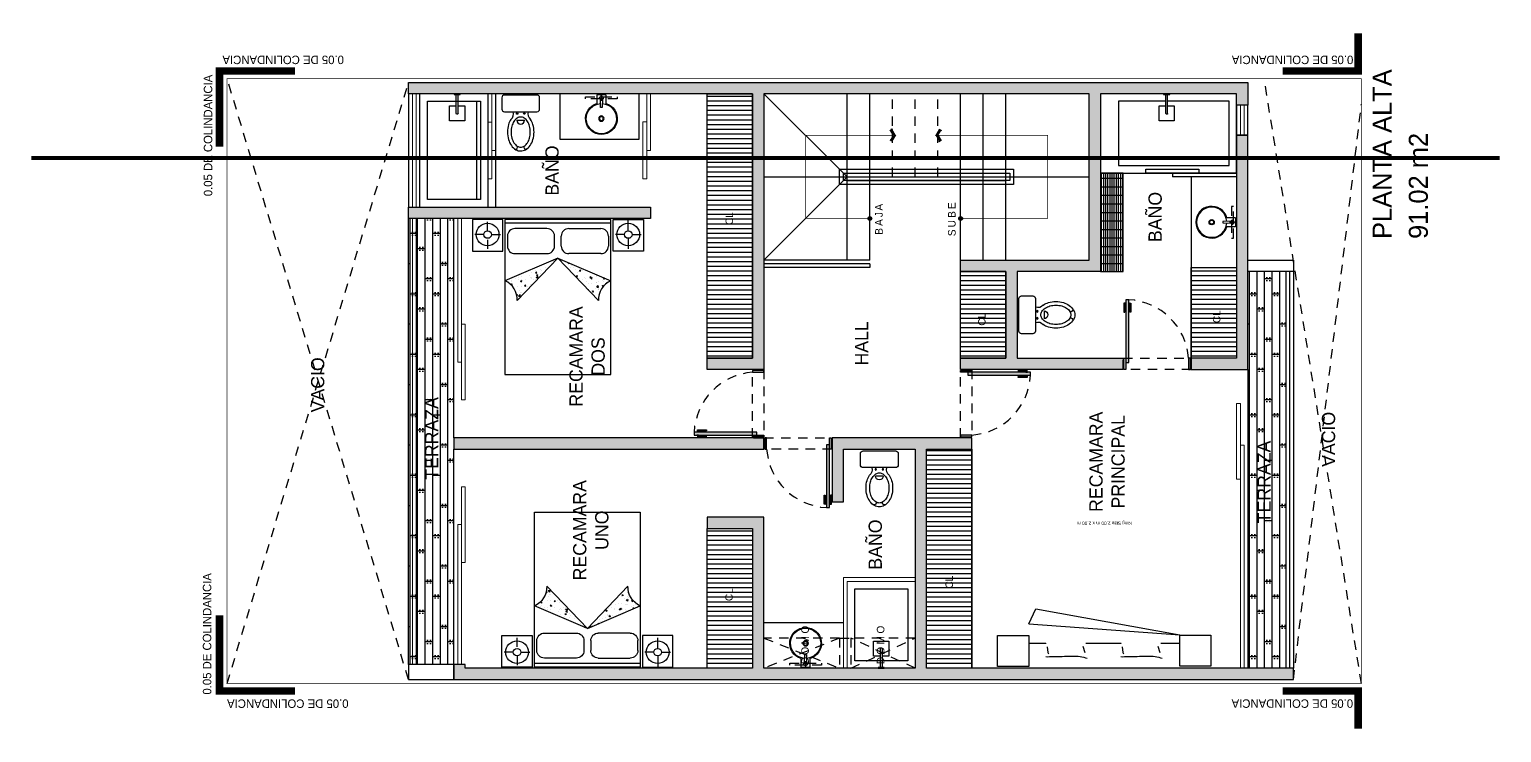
# Model space of a CAD drawing. Header units: metres. Extents: x -58 to 722, y -1100 to 345.
# Drawn here: x 70.49 to 89.95, y 8.35 to 17.65 of the extents above; entities that cross this region are included whole.
import ezdxf

# ---------------------------------------------------------------- set-up
doc = ezdxf.new("R2010")
doc.units = ezdxf.units.M
doc.header["$MEASUREMENT"] = 0
doc.set_wipeout_variables(frame=1)
for name, pattern in [('CENTER2', [1.125, 0.75, -0.125, 0.125, -0.125]), ('CONTINUA', [200, 100, 100]), ('HIDDEN2', [0.1875, 0.125, -0.0625])]:
    doc.linetypes.add(name, pattern=pattern)
doc.layers.get('0').update_dxf_attribs({"color": 255})
doc.layers.get('DEFPOINTS').update_dxf_attribs({"color": 250})
for name, color, linetype in [('A-HATCH', 252, 'Continuous'), ('A-MOBILIARIO SANITARIO', 124, 'Continuous'), ('A-PROYECCIONES', 191, 'HIDDEN2'), ('A-TEXTOS', 131, 'Continuous'), ('FSR_ARQ_001TERRENO', 8, 'Continuous'), ('FSR_ARQ_003RELLENODEMUROS', 251, 'Continuous'), ('FSR_ARQ_007PROYECCIONES', 200, 'HIDDEN2'), ('FSR_ARQ_008MOBILIARIO', 115, 'Continuous'), ('FSR_ARQ_009ESCALERA', 40, 'Continuous'), ('FSR_ARQ_010MUROBAJO', 33, 'Continuous'), ('FSR_ARQ_011MOBILIARIOSANI', 124, 'Continuous'), ('FSR_ARQ_012PUERTAS', 233, 'Continuous'), ('FSR_ARQ_014TEXTOS', 142, 'Continuous'), ('FSR_ARQ_018HATCH', 252, 'Continuous'), ('FSR_ARQ_019INDICADORES', 65, 'Continuous'), ('FSR_ARQ_024LINEACORTE', 10, 'Continuous'), ('MOBILIARIO', 125, 'Continuous')]:
    doc.layers.add(name, color=color, linetype=linetype)
doc.layers.add('FSR_ARQ_002MURO', color=150, linetype='Continuous', lineweight=30)
doc.layers.add('FSR_ARQ_013VENTANAS', color=4, linetype='Continuous', lineweight=5)
doc.styles.add('ESPACIOS', font='GOTHIC.TTF')
pattern_1 = [(180, (33.955466, 129.64211), (-8e-18, -0.0625), [])]
pattern_2 = [(90, (33.955466, 129.642112), (-0.015625, 0.0078125), [0, -0.015625])]

# ---------------------------------------------------------------- blocks, each defined once
blk = doc.blocks.new('JAR-Almohada cama')
at = {"color": 0, "linetype": 'ByBlock'}
blk.add_wipeout([(-0.304, 0.169), (-0.278, 0.165), (-0.205, 0.165), (-0.18, 0.169), (-0.013, 0.169), (0.011, 0.177), (0.035, 0.177), (0.045, 0.173), (0.013, 0.166), (0.037, 0.158), (0.214, 0.149), (0.237, 0.137), (0.265, 0.115), (0.257, 0.093), (0.25, 0.041), (0.243, -0.012), (0.245, -0.028), (0.256, -0.064), (0.267, -0.1), (0.271, -0.112), (0.272, -0.13), (0.257, -0.144), (0.237, -0.149), (0.056, -0.153), (0.02, -0.154), (-0.15, -0.146), (-0.175, -0.138), (-0.199, -0.134), (-0.223, -0.134), (-0.248, -0.126), (-0.26, -0.101), (-0.265, -0.065), (-0.27, -0.029), (-0.265, 0.063), (-0.262, 0.07), (-0.282, 0.116), (-0.29, 0.14)], dxfattribs=at)
for points in [[(0.261, 0.115), (0.237, 0.121), (0.213, 0.117), (0.045, 0.117), (0.014, 0.112), (-0.168, 0.112), (-0.193, 0.116), (-0.217, 0.12), (-0.241, 0.124), (-0.265, 0.136), (-0.286, 0.14)], [(-0.261, 0.068), (-0.233, -0.013)], [(0.243, -0.01), (0.233, 0.064), (0.225, 0.081)]]:
    blk.add_lwpolyline(points, dxfattribs=at)
blk = doc.blocks.new('JAR-Cama King')
at = {"color": 0, "linetype": 'ByBlock'}
blk.add_wipeout([(-1, -0.025), (1, -0.025), (1, -1.975), (0.998, -1.99), (0.99, -2.004), (0.979, -2.015), (0.965, -2.023), (0.95, -2.025), (-0.95, -2.025), (-0.965, -2.023), (-0.979, -2.015), (-0.99, -2.004), (-0.998, -1.99), (-1, -1.975)], dxfattribs=at)
for p, q in [((-1, -0.326), (1, -0.326)), ((1, -0.589), (-1, -0.442)), ((0.907, -0.788), (-1, -0.442)), ((1, -0.589), (0.907, -0.788))]:
    blk.add_line(p, q, dxfattribs=at)
at = {"layer": 'DEFPOINTS', "color": 0, "linetype": 'ByBlock', "insert": (0, -1.925), "char_height": 0.045, "width": 1.07893, "attachment_point": 5}
blk.add_mtext('King Size 2.00 m x 2.00 m', dxfattribs=at)
at = {"color": 0, "linetype": 'ByBlock'}
for p in [(-0.48, -0.273), (0.513, -0.273)]:
    blk.add_blockref('JAR-Almohada cama', p, dxfattribs=at)
blk = doc.blocks.new('WC')
for p, q in [((0.02, 0.215), (0.02, -0.215)), ((0.205, 0.25), (0.055, 0.25)), ((0.24, -0.215), (0.24, 0.215)), ((0.353, -0.052), (0.353, 0.052)), ((0.055, -0.25), (0.205, -0.25))]:
    blk.add_line(p, q)
blk.add_lwpolyline([(0.709, 0, 0.144399), (0.695, 0.045, 0.107176), (0.65, 0.09, 0.077789), (0.589, 0.117, 0.064981), (0.51, 0.127, 0.064981), (0.431, 0.117, 0.077789), (0.37, 0.09, 0.107176), (0.325, 0.045, 0.144399), (0.311, 0, 0.144399), (0.325, -0.045, 0.107176), (0.37, -0.09, 0.077789), (0.431, -0.117, 0.064981), (0.51, -0.127, 0.064981), (0.589, -0.117, 0.077789), (0.65, -0.09, 0.107176), (0.695, -0.045, 0.144399)], format="xyb", close=True)
blk.add_lwpolyline([(0.342, -0.13, 0.072633), (0.411, -0.162, 0.070933), (0.51, -0.176, 0.070933), (0.609, -0.162, 0.082513), (0.687, -0.124, 0.10681), (0.743, -0.064, 0.133944), (0.76, 0, 0.133944)], format="xyb")
for centre in [(0.265, 0.047), (0.265, -0.047)]:
    blk.add_circle(centre, 0.01)
for centre, radius, start, end in [((0.055, 0.215), 0.035, 90, 180), ((0.205, 0.215), 0.035, 0, 90), ((0.269, 0.19), 0.0949, 252.4197, 320.4238), ((0.484, -0.091), 0.263, 106.2295, 122.8466), ((0.352, 0), 0.052, 271.9761, 88.0239), ((0.51, -0.179), 0.355, 90, 106.2295), ((0.51, -0.179), 0.355, 73.7705, 90), ((0.536, -0.091), 0.263, 54.9026, 73.7705), ((0.575, -0.035), 0.195, 30.5161, 54.9026), ((0.709, 0.067), 0.0261, 237.3898, 26.2472), ((0.634, 0), 0.126, 0, 30.5161), ((0.269, -0.19), 0.0949, 39.5762, 107.5803), ((0.709, -0.067), 0.0261, 333.7528, 122.6102), ((0.055, -0.215), 0.035, 180, 270), ((0.205, -0.215), 0.035, 270, 0)]:
    blk.add_arc(centre, radius, start, end)
blk = doc.blocks.new('*X12')
at = {"color": 0}
for p, q in [((28.749, -1.742), (28.749, -1.742)), ((28.812, -1.734), (28.812, -1.734)), ((28.882, -1.711), (28.882, -1.711)), ((28.906, -1.721), (28.906, -1.721)), ((28.957, -1.65), (28.957, -1.65)), ((28.972, -1.623), (28.972, -1.623)), ((28.984, -1.618), (28.984, -1.618)), ((29.009, -1.599), (29.016, -1.6)), ((29.016, -1.6), (29.016, -1.596)), ((29.079, -1.616), (29.087, -1.606)), ((29.085, -1.621), (29.09, -1.622)), ((29.09, -1.622), (29.087, -1.606)), ((29.118, -1.623), (29.118, -1.623)), ((29.184, -1.645), (29.189, -1.643)), ((29.184, -1.645), (29.197, -1.653)), ((29.197, -1.653), (29.199, -1.647)), ((29.208, -1.7), (29.208, -1.7)), ((29.222, -1.68), (29.222, -1.68)), ((29.252, -1.711), (29.252, -1.711)), ((29.282, -1.728), (29.282, -1.728)), ((29.333, -1.745), (29.351, -1.739)), ((29.333, -1.745), (29.346, -1.754)), ((29.346, -1.754), (29.351, -1.739)), ((29.376, -1.749), (29.376, -1.749)), ((28.368, -1.882), (28.368, -1.882)), ((28.427, -1.934), (28.439, -1.92)), ((28.427, -1.934), (28.442, -1.935)), ((28.431, -1.874), (28.431, -1.874)), ((28.436, -1.888), (28.436, -1.888)), ((28.437, -1.916), (28.437, -1.916)), ((28.442, -1.935), (28.439, -1.92)), ((28.485, -1.856), (28.485, -1.856)), ((28.523, -1.836), (28.523, -1.836)), ((28.526, -1.861), (28.526, -1.861)), ((28.554, -1.887), (28.571, -1.88)), ((28.554, -1.887), (28.566, -1.895)), ((28.566, -1.828), (28.566, -1.828)), ((28.566, -1.869), (28.566, -1.869)), ((28.566, -1.895), (28.571, -1.88)), ((28.583, -1.891), (28.583, -1.891)), ((28.607, -1.95), (28.619, -1.935)), ((28.618, -1.939), (28.618, -1.939)), ((28.619, -1.861), (28.619, -1.861)), ((28.622, -1.951), (28.619, -1.935)), ((28.669, -1.811), (28.669, -1.811)), ((28.68, -1.931), (28.68, -1.931)), ((28.683, -1.841), (28.683, -1.841)), ((28.692, -1.935), (28.692, -1.935)), ((28.695, -1.851), (28.695, -1.851)), ((28.698, -1.768), (28.698, -1.768)), ((28.7, -1.833), (28.7, -1.833)), ((28.729, -1.866), (28.729, -1.866)), ((28.746, -1.832), (28.746, -1.832)), ((28.751, -1.777), (28.763, -1.763)), ((28.751, -1.777), (28.766, -1.779)), ((28.752, -1.867), (28.752, -1.867)), ((28.76, -1.84), (28.78, -1.82)), ((28.76, -1.84), (28.783, -1.844)), ((28.766, -1.779), (28.763, -1.763)), ((28.764, -1.806), (28.781, -1.799)), ((28.764, -1.806), (28.776, -1.814)), ((28.776, -1.814), (28.781, -1.799)), ((28.783, -1.844), (28.78, -1.82)), ((28.815, -1.786), (28.815, -1.786)), ((28.824, -1.752), (28.824, -1.752)), ((29.289, -1.824), (29.301, -1.81)), ((29.289, -1.824), (29.304, -1.826)), ((29.304, -1.826), (29.301, -1.81)), ((29.311, -1.848), (29.311, -1.848)), ((29.312, -1.766), (29.312, -1.766)), ((29.314, -1.758), (29.314, -1.758)), ((29.332, -1.847), (29.332, -1.847)), ((29.335, -1.764), (29.335, -1.764)), ((29.367, -1.862), (29.367, -1.862)), ((29.405, -1.835), (29.405, -1.835)), ((29.408, -1.854), (29.408, -1.854)), ((29.42, -1.895), (29.42, -1.895)), ((29.457, -1.913), (29.457, -1.913)), ((29.46, -1.83), (29.46, -1.83)), ((29.469, -1.84), (29.481, -1.826)), ((29.469, -1.84), (29.484, -1.841)), ((29.484, -1.841), (29.481, -1.826)), ((29.483, -1.846), (29.5, -1.839)), ((29.483, -1.846), (29.495, -1.854)), ((29.495, -1.854), (29.5, -1.839)), ((29.497, -1.913), (29.497, -1.913)), ((29.5, -1.867), (29.5, -1.867)), ((29.553, -1.829), (29.553, -1.829)), ((29.553, -1.901), (29.553, -1.901)), ((29.56, -1.905), (29.56, -1.905)), ((29.561, -1.964), (29.58, -1.944)), ((29.563, -1.815), (29.563, -1.815)), ((29.583, -1.968), (29.58, -1.944)), ((29.584, -1.897), (29.584, -1.897)), ((29.587, -1.814), (29.587, -1.814)), ((29.632, -1.947), (29.649, -1.94)), ((29.632, -1.947), (29.644, -1.955)), ((29.634, -1.873), (29.634, -1.873)), ((29.644, -1.955), (29.649, -1.94)), ((29.648, -1.856), (29.659, -1.843)), ((29.648, -1.856), (29.663, -1.857)), ((29.655, -1.893), (29.655, -1.893)), ((29.663, -1.857), (29.66, -1.843)), ((29.686, -1.906), (29.686, -1.906)), ((29.714, -1.878), (29.714, -1.878)), ((28.46, -1.96), (28.46, -1.96)), ((28.502, -2.064), (28.511, -2.061)), ((28.505, -2.076), (28.506, -2.076)), ((28.506, -2.076), (28.511, -2.061)), ((28.516, -1.955), (28.516, -1.955)), ((28.52, -2.116), (28.52, -2.116)), ((28.527, -2.084), (28.546, -2.063)), ((28.527, -2.084), (28.549, -2.087)), ((28.533, -2.004), (28.533, -2.004)), ((28.549, -2.087), (28.546, -2.063)), ((28.552, -2.038), (28.552, -2.038)), ((28.56, -2.035), (28.56, -2.035)), ((28.563, -1.952), (28.563, -1.952)), ((28.607, -1.95), (28.622, -1.951)), ((28.614, -2.03), (28.614, -2.03)), ((28.65, -1.96), (28.65, -1.96)), ((29.451, -1.994), (29.451, -1.994)), ((29.454, -1.996), (29.454, -1.996)), ((29.494, -2.004), (29.494, -2.004)), ((29.503, -2.028), (29.515, -2.014)), ((29.503, -2.028), (29.518, -2.029)), ((29.518, -2.029), (29.515, -2.014)), ((29.543, -1.978), (29.543, -1.978)), ((29.561, -1.964), (29.583, -1.968)), ((29.571, -2.128), (29.585, -2.123)), ((29.571, -2.128), (29.583, -2.136)), ((29.578, -2.064), (29.578, -2.064)), ((29.581, -1.98), (29.581, -1.98)), ((29.583, -2.136), (29.584, -2.133)), ((29.584, -2), (29.584, -2)), ((29.589, -1.991), (29.589, -1.991))]:
    blk.add_line(p, q, dxfattribs=at)
blk = doc.blocks.new('CAMA1')
for p, q in [((1.4, 2.05), (0, 2.05)), ((0, 2.05), (0, 0)), ((1.4, 2), (0, 2)), ((1.4, 0), (1.4, 2.05)), ((0.032, 1.829), (0.032, 1.697)), ((0.555, 1.929), (0.132, 1.929)), ((0.655, 1.697), (0.655, 1.829)), ((0.745, 1.697), (0.745, 1.829)), ((0.845, 1.929), (1.268, 1.929)), ((1.368, 1.829), (1.368, 1.697)), ((0.132, 1.597), (0.555, 1.597)), ((1.268, 1.597), (0.845, 1.597)), ((0.7, 1.537), (0, 1.239)), ((0.7, 1.537), (0.163, 0.976)), ((0.7, 1.537), (1.237, 0.976)), ((0.7, 1.537), (1.4, 1.239)), ((0, 0), (1.4, 0))]:
    blk.add_line(p, q)
for centre, radius, start, end in [((0.132, 1.829), 0.1, 90, 180), ((0.555, 1.829), 0.1, 0, 90), ((0.845, 1.829), 0.1, 90, 180), ((1.268, 1.829), 0.1, 0, 90), ((0.132, 1.697), 0.1, 180, 270), ((0.555, 1.697), 0.1, 270, 0), ((0.845, 1.697), 0.1, 180, 270), ((1.268, 1.697), 0.1, 270, 360), ((-0.112, 0.988), 0.275, 357.4854, 65.988), ((1.512, 0.988), 0.275, 114.012, 182.5146)]:
    blk.add_arc(centre, radius, start, end)
blk.add_blockref('*X12', (-28.347, 3.12))
blk = doc.blocks.new('ARP-PUERTA 0.90')
h = blk.add_hatch(color=256)
h.dxf.hatch_style = 1
h.paths.add_polyline_path([(0.075, 0.02), (0.075, 0.85), (0.035, 0.85), (0.035, 0.02)])
h.paths.add_polyline_path([(0.01, 0.075), (0.035, 0.075), (0.035, -0.075), (0.01, -0.075)])
h.paths.add_polyline_path([(0.89, 0.075), (0.865, 0.075), (0.865, -0.075), (0.89, -0.075)])
for points in [[(0.033, 0.806), (0.008, 0.806), (0.008, 0.686), (0.02, 0.686), (0.02, 0.794), (0.033, 0.794)], [(0.035, 0.789), (0.033, 0.789), (0.033, 0.811), (0.035, 0.811)], [(0.075, 0.789), (0.078, 0.789), (0.078, 0.811), (0.075, 0.811)], [(0.078, 0.806), (0.103, 0.806), (0.103, 0.686), (0.09, 0.686), (0.09, 0.794), (0.078, 0.794)], [(0.01, 0.065), (0, 0.065), (0, -0.065), (0.01, -0.065)], [(0.89, 0.065), (0.9, 0.065), (0.9, -0.065), (0.89, -0.065)]]:
    blk.add_lwpolyline(points)
for points in [[(0.075, 0.02), (0.075, 0.85), (0.035, 0.85), (0.035, 0.02)], [(0.01, 0.075), (0.035, 0.075), (0.035, -0.075), (0.01, -0.075)], [(0.89, 0.075), (0.865, 0.075), (0.865, -0.075), (0.89, -0.075)]]:
    blk.add_lwpolyline(points, close=True)
at = {"layer": 'A-PROYECCIONES'}
blk.add_lwpolyline([(0, 0.075), (0.9, 0.075), (0.9, -0.075), (0, -0.075)], close=True, dxfattribs=at)
blk.add_arc((0.031, 0.015), 0.836, 4.1111, 86.9871, dxfattribs=at)
blk = doc.blocks.new('OVAMONO')
for p, q in [((-0.06, -0.02), (0.06, -0.02)), ((-0.06, -0.02), (-0.06, -0.136)), ((-0.021, -0.059), (-0.03, -0.059)), ((-0.014, -0.08), (-0.01, -0.191)), ((-0.01, -0.191), (0.01, -0.191)), ((-0.004, -0.041), (-0.004, -0.033)), ((-0.004, -0.093), (-0.004, -0.084)), ((0.004, -0.041), (0.004, -0.033)), ((0.004, -0.093), (0.004, -0.084)), ((0.01, -0.191), (0.014, -0.08)), ((0.03, -0.059), (0.021, -0.059)), ((0.03, -0.067), (0.021, -0.067)), ((0.06, -0.02), (0.06, -0.136))]:
    blk.add_line(p, q)
at = {"linetype": 'HIDDEN2'}
blk.add_lwpolyline([(0.21, -0.05), (-0.21, -0.05), (-0.21, -0.076), (0.21, -0.076)], close=True, dxfattribs=at)
blk.add_lwpolyline([(-0.021, -0.067), (-0.03, -0.067)])
for centre, radius in [((0, -0.063), 0.00413), ((0, -0.337), 0.035), ((0, -0.337), 0.025)]:
    blk.add_circle(centre, radius)
for centre, radius, start, end in [((0, -0.337), 0.21, 106.6032, 73.4001), ((0, -0.337), 0.2, 93.4675, 86.5338), ((-0.036, -0.063), 0.00723, 328.4667, 31.5333), ((0, -0.063), 0.0227, 99.5941, 170.4059), ((0, -0.063), 0.0227, 189.5941, 260.4059), ((-0.021, -0.041), 0.0176, 270, 0), ((-0.021, -0.084), 0.0176, 0, 90), ((0, -0.027), 0.00723, 238.4667, 301.5333), ((0, -0.099), 0.00723, 58.4667, 121.5333), ((0, -0.063), 0.0227, 9.5941, 80.4059), ((0.021, -0.041), 0.0176, 180, 270), ((0, -0.063), 0.0227, 279.5941, 350.4059), ((0.021, -0.084), 0.0176, 90, 180), ((0.036, -0.063), 0.00723, 148.4667, 211.5333)]:
    blk.add_arc(centre, radius, start, end)
blk = doc.blocks.new('ARP-REGADERA')
blk.add_wipeout([(0.04, 0), (0.04, -0.01), (0.0125, -0.01), (0.0125, -0.16), (0.1, -0.16), (0.1, -0.36), (-0.1, -0.36), (-0.1, -0.16), (-0.0125, -0.16), (-0.0125, -0.01), (-0.04, -0.01), (-0.04, 0)])
for p, q in [((-0.04, -0.01), (-0.04, 0)), ((-0.04, 0), (0.04, 0)), ((0.04, 0), (0.04, -0.01)), ((0.04, -0.01), (-0.04, -0.01)), ((-0.0125, -0.26), (-0.0125, -0.01)), ((0.0125, -0.26), (0.0125, -0.01))]:
    blk.add_line(p, q)
blk.add_lwpolyline([(-0.0125, -0.16), (-0.1, -0.16), (-0.1, -0.36), (0.1, -0.36), (0.1, -0.16), (0.0125, -0.16)])
blk.add_arc((0, -0.26), 0.0125, 180, 0)
blk = doc.blocks.new('Flecha_1')
blk.add_hatch(color=256).paths.add_polyline_path([(0, 0.00076), (0.00304, -0.001), (0.00285, -0.00132), (0, 0.00032), (-0.00285, -0.00132), (-0.00304, -0.001)])
for p, q in [((0.00032, 0.00127), (-0.00375, -0.00108)), ((0, 0), (-0.00328, -0.00189)), ((-0.00032, 0.00127), (0.00375, -0.00108)), ((0, 0), (0.00328, -0.00189)), ((-0.00361, -0.00057), (-0.00277, -0.00203)), ((0.00361, -0.00057), (0.00277, -0.00203))]:
    blk.add_line(p, q)
blk.add_lwpolyline([(0, 0.00076), (0.00304, -0.001), (0.00285, -0.00132), (0, 0.00032), (-0.00285, -0.00132), (-0.00304, -0.001)], close=True)

msp = doc.modelspace()

# ---------------------------------------------------------------- hatches: boundary and pattern name
at = {"layer": 'FSR_ARQ_003RELLENODEMUROS', "ltscale": 5}
h = msp.add_hatch(dxfattribs=at)
h.set_pattern_fill('DOTS', color=256, scale=0.25, angle=90)
h.set_pattern_definition(pattern_2)
h.paths.add_polyline_path([(75.501, 16.949), (75.501, 16.799), (80.051, 16.799), (80.051, 13.299), (79.451, 13.299), (79.451, 13.149), (80.201, 13.149), (80.201, 16.799), (84.501, 16.799), (84.501, 14.599), (82.801, 14.599), (82.801, 14.449), (83.401, 14.449), (83.401, 13.299), (82.801, 13.299), (82.801, 13.149), (84.951, 13.149), (84.951, 13.299), (83.551, 13.299), (83.551, 14.449), (84.651, 14.449), (84.651, 16.799), (86.451, 16.799), (86.451, 16.649), (86.601, 16.649), (86.601, 16.949)])
h = msp.add_hatch(dxfattribs=at)
h.set_pattern_fill('DOTS', color=256, scale=0.25, angle=90)
h.set_pattern_definition(pattern_2)
h.paths.add_polyline_path([(86.451, 16.249), (86.451, 13.299), (85.851, 13.299), (85.851, 13.149), (86.601, 13.149), (86.601, 16.249)])
h = msp.add_hatch(dxfattribs=at)
h.set_pattern_fill('DOTS', color=256, scale=0.25, angle=90)
h.set_pattern_definition(pattern_2)
h.paths.add_polyline_path([(75.501, 15.299), (75.501, 15.149), (76.251, 15.149), (78.701, 15.149), (78.701, 15.299)])
h = msp.add_hatch(dxfattribs=at)
h.set_pattern_fill('DOTS', color=256, scale=0.25, angle=90)
h.set_pattern_definition(pattern_2)
h.paths.add_polyline_path([(79.451, 11.199), (79.451, 11.049), (80.051, 11.049), (80.051, 9.199), (76.251, 9.199), (76.251, 9.249), (76.101, 9.249), (76.101, 9.049), (87.201, 9.049), (87.201, 9.199), (82.351, 9.199), (82.351, 12.099), (82.951, 12.099), (82.951, 12.249), (81.101, 12.249), (81.101, 11.399), (81.251, 11.399), (81.251, 12.099), (82.201, 12.099), (82.201, 9.199), (80.201, 9.199), (80.201, 11.199)])
h = msp.add_hatch(dxfattribs=at)
h.set_pattern_fill('DOTS', color=256, scale=0.25, angle=90)
h.set_pattern_definition(pattern_2)
h.paths.add_polyline_path([(76.101, 12.249), (76.101, 12.099), (80.201, 12.099), (80.201, 12.249)])
at = {"layer": 'FSR_ARQ_008MOBILIARIO'}
h = msp.add_hatch(dxfattribs=at)
h.set_pattern_fill('LINE', color=256, scale=0.5, angle=180, style=0)
h.set_pattern_definition(pattern_1)
h.paths.add_polyline_path([(79.451, 13.299), (79.451, 16.799), (80.051, 16.799), (80.051, 13.299)])
h = msp.add_hatch(dxfattribs=at)
h.set_pattern_fill('LINE', color=256, scale=0.5, angle=180, style=0)
h.set_pattern_definition(pattern_1)
h.paths.add_polyline_path([(82.801, 13.299), (82.801, 14.449), (83.401, 14.449), (83.401, 13.299)])
h = msp.add_hatch(dxfattribs=at)
h.set_pattern_fill('LINE', color=256, scale=0.5, angle=180, style=0)
h.set_pattern_definition(pattern_1)
h.paths.add_polyline_path([(85.851, 13.299), (85.851, 14.499), (86.451, 14.499), (86.451, 13.299)])
h = msp.add_hatch(dxfattribs=at)
h.set_pattern_fill('LINE', color=256, scale=0.5, angle=180, style=0)
h.set_pattern_definition(pattern_1)
h.paths.add_polyline_path([(82.351, 9.199), (82.351, 12.099), (82.951, 12.099), (82.951, 9.199)])
h = msp.add_hatch(dxfattribs=at)
h.set_pattern_fill('LINE', color=256, scale=0.5, angle=180, style=0)
h.set_pattern_definition(pattern_1)
h.paths.add_polyline_path([(79.451, 9.199), (79.451, 11.049), (80.051, 11.049), (80.051, 9.199)])
edge = h.paths.add_edge_path()
edge.add_line((79.451, 9.199), (79.451, 11.049))
at = {"layer": 'FSR_ARQ_018HATCH'}
h = msp.add_hatch(dxfattribs=at)
h.set_pattern_fill('BOARDWN', color=256, scale=0.05, angle=90, pattern_type=2)
h.set_pattern_definition([(90, (72.02105, 9.74879), (-0.1, 6e-18), []), (180, (72.02105, 9.7488), (-0.2, -0.2), [0.1, -0.7]), (180, (71.99105, 9.7688), (-0.2, -0.2), [0, -0.04, 0, -0.76]), (180, (71.99105, 10.5288), (-0.2, -0.2), [0, -0.04, 0, -0.76]), (180, (71.92105, 10.1488), (-0.2, -0.2), [0.1, -0.7]), (180, (71.89105, 10.1288), (-0.2, -0.2), [0, -0.04, 0, -0.76]), (180, (71.89105, 10.1688), (-0.2, -0.2), [0, -0.04, 0, -0.76])])
h.paths.add_polyline_path([(75.501, 15.149), (75.501, 9.249), (76.101, 9.249), (76.101, 15.149)])
h = msp.add_hatch(dxfattribs=at)
h.set_pattern_fill('BOARDWN', color=256, scale=0.05, angle=90, pattern_type=2)
h.set_pattern_definition([(90, (83.12105, 9.74879), (-0.1, 6e-18), []), (180, (83.12105, 9.7488), (-0.2, -0.2), [0.1, -0.7]), (180, (83.09105, 9.7688), (-0.2, -0.2), [0, -0.04, 0, -0.76]), (180, (83.09105, 10.5288), (-0.2, -0.2), [0, -0.04, 0, -0.76]), (180, (83.02105, 10.1488), (-0.2, -0.2), [0.1, -0.7]), (180, (82.99105, 10.1288), (-0.2, -0.2), [0, -0.04, 0, -0.76]), (180, (82.99105, 10.1688), (-0.2, -0.2), [0, -0.04, 0, -0.76])])
h.paths.add_polyline_path([(86.601, 14.449), (86.601, 9.199), (87.101, 9.199), (87.101, 14.449)])
at = {"layer": 'FSR_ARQ_019INDICADORES'}
h = msp.add_hatch(color=256, dxfattribs=at)
edge = h.paths.add_edge_path()
edge.add_arc((81.601, 15.149), 0.0252, 0, 360)
h = msp.add_hatch(color=256, dxfattribs=at)
edge = h.paths.add_edge_path()
edge.add_arc((82.801, 15.149), 0.0252, 0, 360)
at = {"layer": 'MOBILIARIO'}
h = msp.add_hatch(dxfattribs=at)
h.set_pattern_fill('GRATE', color=256, scale=0.9, angle=90)
h.set_pattern_definition([(90, (33.955466, 129.642112), (-0.028125, 2e-18), []), (180, (33.95547, 129.64211), (-1e-17, -0.1125), [])])
h.paths.add_polyline_path([(84.651, 15.749), (84.651, 14.449), (84.951, 14.449), (84.951, 15.749)])

# ---------------------------------------------------------------- linework, layer by layer
at = {"layer": 'A-HATCH'}
for points in [[(86.451, 15.749), (86.451, 16.799), (84.651, 16.799), (84.651, 15.749)], [(75.751, 15.399), (75.751, 16.699), (76.401, 16.699), (76.401, 15.399)], [(81.401, 9.299), (81.401, 10.249), (82.101, 10.249), (82.101, 9.299)]]:
    msp.add_lwpolyline(points, close=True, dxfattribs=at)
at = {"layer": 'A-PROYECCIONES'}
for p, q in [((81.201, 9.599), (80.201, 9.599)), ((81.201, 9.599), (81.201, 9.199)), ((81.201, 9.599), (81.351, 9.599)), ((82.201, 9.599), (81.351, 9.599)), ((81.351, 9.599), (81.351, 9.199))]:
    msp.add_line(p, q, dxfattribs=at)
at = {"layer": 'FSR_ARQ_001TERRENO', "const_width": 0.1}
for points in [[(87.059, 17.099), (88.059, 17.099), (88.059, 17.599)], [(73.001, 16.099), (73.001, 17.099), (74.001, 17.099)], [(74.001, 8.899), (73.001, 8.899), (73.001, 9.899)], [(88.059, 8.399), (88.059, 8.899), (87.059, 8.899)]]:
    msp.add_lwpolyline(points, dxfattribs=at)
at = {"layer": 'FSR_ARQ_001TERRENO', "const_width": 0.01}
msp.add_lwpolyline([(88.101, 8.999), (73.101, 8.999), (73.101, 16.999), (88.101, 16.999)], close=True, dxfattribs=at)
at = {"layer": 'FSR_ARQ_002MURO'}
for points in [[(82.801, 13.299), (83.401, 13.299), (83.401, 14.449), (82.801, 14.449), (82.801, 14.599), (84.501, 14.599), (84.501, 16.799), (80.201, 16.799), (80.201, 13.149), (79.451, 13.149), (79.451, 13.299), (80.051, 13.299), (80.051, 16.799), (75.501, 16.799), (75.501, 16.949), (86.601, 16.949), (86.601, 16.649), (86.451, 16.649), (86.451, 16.799), (84.651, 16.799), (84.651, 14.449), (83.551, 14.449), (83.551, 13.299), (84.951, 13.299), (84.951, 13.149), (82.801, 13.149)], [(86.601, 16.249), (86.451, 16.249), (86.451, 13.299), (85.851, 13.299), (85.851, 13.149), (86.601, 13.149)], [(75.501, 15.299), (78.701, 15.299), (78.701, 15.149), (76.251, 15.149), (76.251, 15.149), (75.501, 15.149)], [(81.251, 11.399), (81.251, 12.099), (82.201, 12.099), (82.201, 9.199), (80.201, 9.199), (80.201, 11.199), (79.451, 11.199), (79.451, 11.049), (80.051, 11.049), (80.051, 9.199), (76.251, 9.199), (76.251, 9.249), (76.101, 9.249), (76.101, 9.049), (87.201, 9.049), (87.201, 9.199), (82.351, 9.199), (82.351, 12.099), (82.951, 12.099), (82.951, 12.249), (81.101, 12.249), (81.101, 11.399)]]:
    msp.add_lwpolyline(points, close=True, dxfattribs=at)
at = {"layer": 'FSR_ARQ_002MURO', "ltscale": 0.005}
msp.add_lwpolyline([(76.101, 12.099), (80.201, 12.099), (80.201, 12.249), (76.101, 12.249)], close=True, dxfattribs=at)
at = {"layer": 'FSR_ARQ_007PROYECCIONES'}
for p, q in [((75.501, 9.049), (73.101, 16.999)), ((73.101, 8.999), (75.501, 16.949)), ((88.101, 8.999), (86.816, 16.999)), ((81.901, 15.699), (81.901, 16.799)), ((82.201, 15.699), (82.201, 16.799)), ((82.501, 15.699), (82.501, 16.799)), ((87.201, 9.049), (88.101, 16.662)), ((81.201, 9.599), (80.201, 9.199)), ((80.201, 9.599), (81.201, 9.199))]:
    msp.add_line(p, q, dxfattribs=at)
at = {"layer": 'FSR_ARQ_008MOBILIARIO'}
for p, q in [((76.546, 14.986), (76.546, 15.106)), ((78.406, 14.986), (78.406, 15.124)), ((76.496, 14.936), (76.376, 14.936)), ((76.546, 14.867), (76.546, 14.747)), ((76.596, 14.936), (76.716, 14.936)), ((78.356, 14.936), (78.236, 14.936)), ((78.406, 14.886), (78.406, 14.747)), ((78.456, 14.936), (78.576, 14.936)), ((82.801, 13.299), (82.801, 14.449)), ((87.101, 14.449), (87.101, 9.199)), ((87.151, 14.449), (87.151, 9.199)), ((82.951, 9.199), (82.951, 12.099)), ((79.451, 9.199), (79.451, 11.049)), ((76.935, 9.481), (76.935, 9.601)), ((78.795, 9.462), (78.795, 9.601)), ((76.885, 9.412), (76.765, 9.412)), ((76.935, 9.362), (76.935, 9.242)), ((76.985, 9.412), (77.105, 9.412))]:
    msp.add_line(p, q, dxfattribs=at)
for points in [[(79.451, 13.299), (79.451, 16.799), (80.051, 16.799), (80.051, 13.299)], [(76.346, 15.136), (76.346, 14.717), (76.746, 14.717), (76.746, 15.136)], [(78.606, 15.136), (78.606, 14.717), (78.206, 14.717), (78.206, 15.136)], [(85.851, 13.299), (85.851, 14.499), (86.451, 14.499), (86.451, 13.299)], [(76.735, 9.212), (76.735, 9.631), (77.135, 9.631), (77.135, 9.212)], [(78.995, 9.212), (78.995, 9.631), (78.595, 9.631), (78.595, 9.212)]]:
    msp.add_lwpolyline(points, close=True, dxfattribs=at)
msp.add_lwpolyline([(84.651, 15.749), (84.651, 14.449), (84.951, 14.449), (84.951, 15.749), (84.651, 15.749)], dxfattribs=at)
for centre, radius in [((76.546, 14.936), 0.15), ((78.406, 14.936), 0.15), ((76.546, 14.936), 0.05), ((78.406, 14.936), 0.05), ((76.935, 9.412), 0.15), ((78.795, 9.412), 0.15), ((76.935, 9.412), 0.05), ((78.795, 9.412), 0.05)]:
    msp.add_circle(centre, radius, dxfattribs=at)
at = {"layer": 'FSR_ARQ_009ESCALERA'}
for p, q in [((81.301, 15.699), (80.201, 16.799)), ((81.301, 15.699), (81.301, 16.799)), ((81.601, 15.699), (81.601, 16.799)), ((82.801, 15.699), (82.801, 16.799)), ((83.101, 15.699), (83.101, 16.799)), ((83.401, 15.699), (83.401, 16.799)), ((80.201, 15.699), (81.301, 15.699)), ((81.301, 15.699), (80.201, 14.599)), ((81.301, 15.699), (83.401, 15.699)), ((81.301, 14.599), (81.301, 15.699)), ((81.601, 14.599), (81.601, 15.699)), ((82.801, 14.599), (82.801, 15.699)), ((83.101, 14.599), (83.101, 15.699)), ((83.401, 15.699), (84.501, 15.699)), ((83.401, 14.599), (83.401, 15.699)), ((75.501, 9.249), (75.501, 15.149)), ((76.101, 12.249), (76.101, 15.149)), ((81.601, 14.599), (80.201, 14.599)), ((87.201, 14.449), (87.201, 9.199)), ((86.601, 13.149), (86.601, 9.199)), ((76.101, 9.249), (76.101, 12.099))]:
    msp.add_line(p, q, dxfattribs=at)
at = {"layer": 'FSR_ARQ_010MUROBAJO'}
for points in [[(75.651, 16.799), (75.501, 16.799), (75.501, 15.299), (75.651, 15.299)], [(86.451, 16.249), (86.601, 16.249), (86.601, 16.649), (86.451, 16.649)], [(86.601, 14.449), (86.601, 14.599), (87.201, 14.599), (87.201, 14.449)], [(76.101, 9.249), (75.501, 9.249), (75.501, 9.049), (76.101, 9.049)]]:
    msp.add_lwpolyline(points, close=True, dxfattribs=at)
at = {"layer": 'FSR_ARQ_011MOBILIARIOSANI'}
for p, q in [((76.551, 16.799), (76.551, 15.299)), ((76.651, 16.799), (76.651, 15.299)), ((85.851, 15.699), (85.851, 13.299)), ((81.251, 9.799), (80.201, 9.799))]:
    msp.add_line(p, q, dxfattribs=at)
msp.add_lwpolyline([(77.501, 16.8), (77.501, 16.199), (78.551, 16.199), (78.551, 16.799)], dxfattribs=at)
msp.add_lwpolyline([(86.351, 15.849), (86.351, 16.699), (84.889, 16.699), (84.889, 15.849)], close=True, dxfattribs=at)
at = {"layer": 'FSR_ARQ_013VENTANAS'}
for p, q in [((75.551, 16.799), (75.551, 15.299)), ((75.601, 16.799), (75.601, 15.299)), ((76.601, 16.799), (76.601, 16.049)), ((76.651, 16.799), (76.651, 16.049)), ((78.701, 16.8), (78.701, 16.199)), ((86.501, 16.249), (86.501, 16.649)), ((86.551, 16.249), (86.551, 16.649)), ((76.601, 16.049), (76.651, 16.049)), ((75.551, 9.249), (75.551, 15.149)), ((75.601, 9.249), (75.601, 15.149)), ((86.501, 12.149), (86.501, 9.199)), ((86.501, 12.149), (86.551, 12.149)), ((86.551, 12.149), (86.551, 9.199)), ((76.151, 9.249), (76.151, 11.099)), ((76.201, 11.099), (76.151, 11.099)), ((76.201, 9.249), (76.201, 11.099)), ((81.251, 10.399), (82.201, 10.399)), ((81.251, 10.399), (81.251, 9.199)), ((81.301, 10.349), (82.201, 10.349)), ((81.301, 10.349), (81.301, 9.199))]:
    msp.add_line(p, q, dxfattribs=at)
for points in [[(78.651, 16.049), (78.651, 16.8), (78.701, 16.8), (78.701, 16.049)], [(76.551, 15.674), (76.551, 16.424), (76.601, 16.424), (76.601, 15.674)], [(78.601, 15.674), (78.601, 16.426), (78.651, 16.426), (78.651, 15.674)]]:
    msp.add_lwpolyline(points, close=True, dxfattribs=at)
for points in [[(76.201, 15.149), (76.201, 13.249), (76.151, 13.249), (76.151, 15.149)], [(76.201, 12.749), (76.201, 13.749), (76.251, 13.749), (76.251, 12.749), (76.201, 12.749)], [(86.501, 11.699), (86.501, 12.699), (86.451, 12.699), (86.451, 11.699), (86.501, 11.699)], [(76.201, 11.599), (76.201, 10.599), (76.251, 10.599), (76.251, 11.599), (76.201, 11.599)]]:
    msp.add_lwpolyline(points, dxfattribs=at)
at = {"layer": 'FSR_ARQ_019INDICADORES', "ltscale": 10, "const_width": 0.01}
for points in [[(81.601, 15.149), (80.751, 15.149), (80.751, 16.249), (81.901, 16.249)], [(82.801, 15.149), (83.951, 15.149), (83.951, 16.249), (82.501, 16.249)]]:
    msp.add_lwpolyline(points, dxfattribs=at)
at = {"layer": 'FSR_ARQ_019INDICADORES'}
for centre in [(81.601, 15.149), (82.801, 15.149)]:
    msp.add_circle(centre, 0.0252, dxfattribs=at)
at = {"layer": 'FSR_ARQ_024LINEACORTE', "linetype": 'CENTER2', "const_width": 0.05}
msp.add_lwpolyline([(70.512, 15.948), (89.929, 15.948)], dxfattribs=at)
at = {"layer": 'MOBILIARIO'}
for p, q in [((81.301, 15.749), (83.401, 15.749)), ((81.301, 15.649), (83.401, 15.649)), ((86.451, 15.749), (85.601, 15.749)), ((85.601, 15.749), (85.601, 15.699)), ((86.451, 15.699), (85.601, 15.699)), ((79.451, 13.299), (79.451, 15.149)), ((81.601, 14.549), (80.201, 14.549)), ((81.601, 14.499), (80.201, 14.499)), ((81.601, 14.549), (81.601, 14.499)), ((85.876, 14.499), (86.451, 14.499)), ((78.745, 9.412), (78.625, 9.412)), ((78.795, 9.362), (78.795, 9.223)), ((78.845, 9.412), (78.965, 9.412))]:
    msp.add_line(p, q, dxfattribs=at)
for points in [[(81.201, 15.599), (81.201, 15.799), (83.501, 15.799), (83.501, 15.599)], [(81.251, 15.649), (81.251, 15.749), (83.451, 15.749), (83.451, 15.649)], [(82.801, 13.299), (82.801, 14.449), (83.401, 14.449), (83.401, 13.299)], [(82.351, 9.199), (82.351, 12.099), (82.951, 12.099), (82.951, 9.199)], [(79.451, 9.199), (79.451, 11.049), (80.051, 11.049), (80.051, 9.199)]]:
    msp.add_lwpolyline(points, close=True, dxfattribs=at)
msp.add_lwpolyline([(85.951, 15.749), (85.251, 15.749), (85.251, 15.799), (85.951, 15.799), (85.951, 15.749)], dxfattribs=at)

# ---------------------------------------------------------------- block references
at = {"layer": 'FSR_ARQ_008MOBILIARIO'}
msp.add_blockref('CAMA1', (76.776, 13.086), dxfattribs=at)
at = {"layer": 'FSR_ARQ_008MOBILIARIO', "xscale": -1, "rotation": 180}
msp.add_blockref('CAMA1', (77.165, 11.262), dxfattribs=at)
at = {"layer": 'FSR_ARQ_011MOBILIARIOSANI', "rotation": 270}
for name, p in [('WC', (76.984, 16.801)), ('OVAMONO', (86.458, 15.099))]:
    msp.add_blockref(name, p, dxfattribs=at)
at = {"layer": 'FSR_ARQ_011MOBILIARIOSANI', "xscale": -1}
msp.add_blockref('OVAMONO', (78.051, 16.806), dxfattribs=at)
for name, p, rotation in [('WC', (83.551, 13.874), 180), ('WC', (81.726, 12.094), 90), ('OVAMONO', (80.751, 9.192), 180)]:
    msp.add_blockref(name, p, dxfattribs=dict(at, rotation=rotation))
at = {"layer": 'FSR_ARQ_012PUERTAS'}
msp.add_blockref('ARP-PUERTA 0.90', (84.951, 13.224), dxfattribs=at)
for p, rotation in [((80.126, 12.249), 90), ((82.876, 13.149), 270), ((81.101, 12.174), 180)]:
    msp.add_blockref('ARP-PUERTA 0.90', p, dxfattribs=dict(at, rotation=rotation))
at = {"layer": 'FSR_ARQ_019INDICADORES', "ltscale": 0.01, "yscale": 22.34780478919463, "zscale": 22.34780478919463}
for p, xscale, rotation in [((81.913, 16.249), 22.34780478919463, 270.0000000000007), ((82.501, 16.249), -22.34780478919463, 89.99999999999928)]:
    msp.add_blockref('Flecha_1', p, dxfattribs=dict(at, xscale=xscale, rotation=rotation))

# ---------------------------------------------------------------- texts
at = {"layer": 'A-TEXTOS', "insert": (79.793, 15.063), "char_height": 0.0986, "attachment_point": 7, "rotation": 90, "style": 'ESPACIOS'}
msp.add_mtext_dynamic_manual_height_columns('CL', width=0.18501, gutter_width=0.296, heights=[0], dxfattribs=at)
at = {"layer": 'FSR_ARQ_014TEXTOS', "style": 'ESPACIOS'}
for s, width, gutter_width, insert, char_height, attachment_point, rotation in [('0.05 DE COLINDANCIA', 3.09515, 0.525, (74.646, 17.304), 0.112, 7, 180), ('0.05 DE COLINDANCIA', 3.09515, 0.525, (87.994, 17.304), 0.112, 7, 180), ('0.05 DE COLINDANCIA', 3.09515, 0.525, (72.907, 15.443), 0.112, 7, 90), ('\\pxi5.98854;PLANTA ALTA', 3.93119, 0.302, (88.25, 13.371), 0.2516, 1, 90), ('\\pxi5.98854;91.02 m2', 3.93119, 0.302, (88.728, 13.371), 0.2516, 1, 90), ('BAÑO', 0.84615, 0.525, (77.488, 16.114), 0.175, 9, 90), ('BAÑO', 0.84615, 0.525, (85.463, 15.5), 0.175, 9, 90), ('\\pxqc;{\\T1.3;BAJA}', 0.87446, 0.75, (81.671, 14.714), 0.1, 1, 90), ('\\pxqc;{\\T1.3;SUBE}', 0.87446, 0.75, (82.635, 14.714), 0.1, 1, 90), ('\\pxqc;RECAMARA\\PDOS', 2.22389, 0.525, (78.097, 14.435), 0.175, 9, 90), ('CL', 0.18501, 0.296, (83.132, 13.73), 0.0986, 7, 90), ('CL', 0.18501, 0.296, (86.238, 13.765), 0.0986, 7, 90), ('HALL', 0.84615, 0.525, (81.579, 13.789), 0.175, 9, 90), ('VACIO', 2.22389, 0.525, (74.389, 12.584), 0.175, 7, 90), ('\\pxqc;TERRAZA', 2.22389, 0.525, (75.894, 11.127), 0.175, 7, 90), ('VACIO', 2.22389, 0.525, (87.756, 11.863), 0.175, 7, 90), ('\\pxqc;TERRAZA', 2.22389, 0.525, (86.902, 10.551), 0.175, 7, 90), ('\\pxqc;RECAMARA\\PUNO', 2.22389, 0.525, (78.146, 9.913), 0.175, 7, 90), ('BAÑO', 0.84615, 0.525, (81.762, 11.167), 0.175, 9, 90), ('0.05 DE COLINDANCIA', 3.09515, 0.525, (72.894, 8.851), 0.112, 7, 90), ('CL', 0.18501, 0.296, (82.701, 10.254), 0.0986, 7, 90), ('CL', 0.18501, 0.296, (79.789, 10.088), 0.0986, 7, 90), ('\\pxqc;{\\T1.3;DOMO}', 0.87446, 0.75, (80.694, 9.086), 0.1, 1, 90), ('0.05 DE COLINDANCIA', 3.09515, 0.525, (74.707, 8.789), 0.112, 7, 180), ('0.05 DE COLINDANCIA', 3.09515, 0.525, (87.991, 8.79), 0.112, 7, 180)]:
    msp.add_mtext_dynamic_manual_height_columns(s, width=width, gutter_width=gutter_width, heights=[0], dxfattribs=dict(at, insert=insert, char_height=char_height, attachment_point=attachment_point, rotation=rotation))

# ---------------------------------------------------------------- next in the draw order: block references
at = {"layer": 'A-MOBILIARIO SANITARIO', "xscale": -1}
msp.add_blockref('ARP-REGADERA', (76.144, 16.799), dxfattribs=at)
at = {"layer": 'FSR_ARQ_008MOBILIARIO', "rotation": 180}
msp.add_blockref('JAR-Cama King', (84.701, 9.199), dxfattribs=at)
at = {"layer": 'FSR_ARQ_011MOBILIARIOSANI', "xscale": -1}
msp.add_blockref('ARP-REGADERA', (85.526, 16.799), dxfattribs=at)
at = {"layer": 'FSR_ARQ_011MOBILIARIOSANI', "xscale": -1, "rotation": 180}
msp.add_blockref('ARP-REGADERA', (81.751, 9.199), dxfattribs=at)

# ---------------------------------------------------------------- next in the draw order: linework, layer by layer
at = {"layer": 'FSR_ARQ_007PROYECCIONES'}
for p, q in [((82.201, 9.199), (81.351, 9.599)), ((81.351, 9.199), (82.201, 9.599))]:
    msp.add_line(p, q, dxfattribs=at)
at = {"layer": 'FSR_ARQ_008MOBILIARIO'}
msp.add_lwpolyline([(83.291, 9.224), (83.291, 9.634), (83.701, 9.634), (83.701, 9.224)], close=True, dxfattribs=at)
at = {"layer": 'FSR_ARQ_008MOBILIARIO', "linetype": 'CONTINUA'}
msp.add_lwpolyline([(85.701, 9.228), (85.701, 9.637), (86.111, 9.637), (86.111, 9.228)], close=True, dxfattribs=at)
at = {"layer": 'FSR_ARQ_011MOBILIARIOSANI'}
for points in [[(75.751, 15.399), (75.751, 16.699), (76.451, 16.699), (76.451, 15.399)], [(81.401, 9.299), (81.401, 10.249), (82.101, 10.249), (82.101, 9.299)]]:
    msp.add_lwpolyline(points, close=True, dxfattribs=at)

# ---------------------------------------------------------------- next in the draw order: texts
at = {"layer": 'FSR_ARQ_014TEXTOS', "rotation": 90, "style": 'ESPACIOS'}
for s, width, gutter_width, insert, char_height, attachment_point in [('\\pxqc;RECAMARA PRINCIPAL', 2.22389, 0.525, (84.973, 13.042), 0.175, 9), ('\\pxqc;{\\T1.3;DOMO}', 0.87446, 0.75, (81.693, 9.086), 0.1, 1)]:
    msp.add_mtext_dynamic_manual_height_columns(s, width=width, gutter_width=gutter_width, heights=[0], dxfattribs=dict(at, insert=insert, char_height=char_height, attachment_point=attachment_point))

doc.saveas('drawing.dxf')
